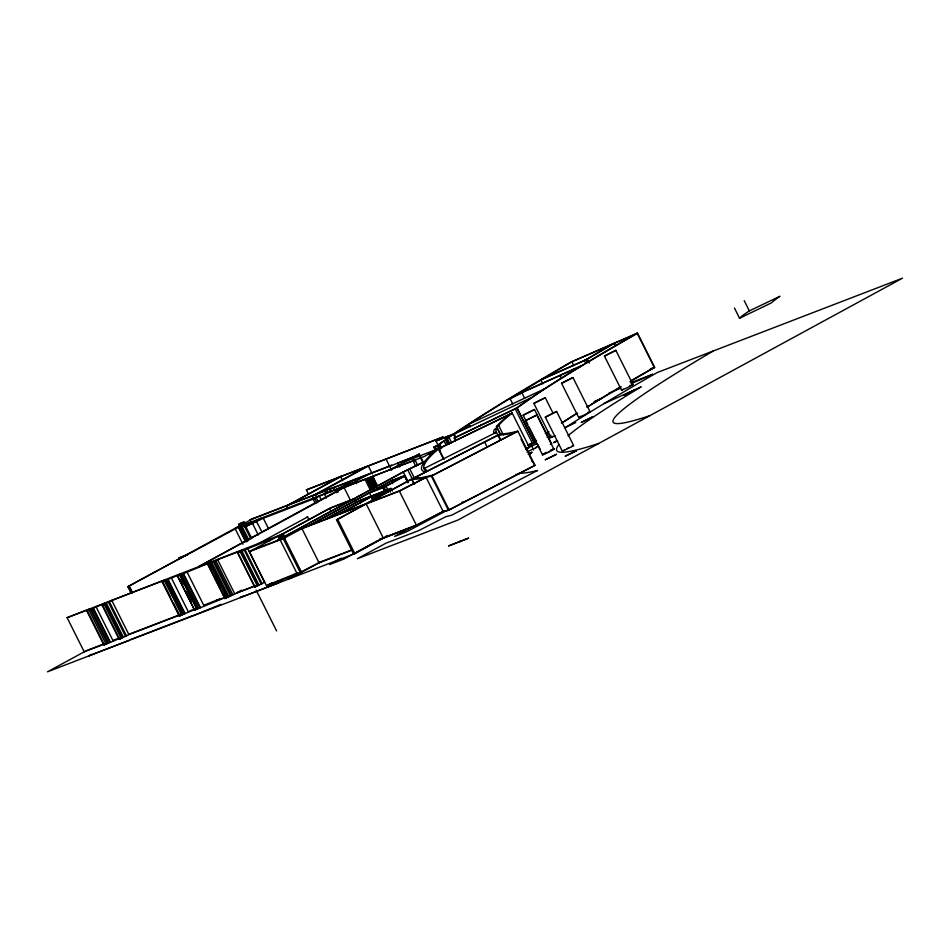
<?xml version="1.0" encoding="UTF-8"?>
<svg xmlns="http://www.w3.org/2000/svg" width="950" height="950" viewBox="0 0 950 950"><rect width="100%" height="100%" fill="white"/><g stroke="black" fill="none" stroke-linecap="round" stroke-linejoin="round"><path stroke-width="1.43" d="M527.761 424.448L523.153 415.138L534.47 409.497L551.57 443.662L550.442 444.529M534.47 409.616L523.153 415.257M407.811 482.719L404.664 475.546L392.077 480.391L308.738 525.73M500.401 434.245L497.111 427.678L496.719 428.296A637.248 36.682 -26.6 0 0 496.434 432.274L424.044 468.564L425.446 471.307M500.317 434.506L496.458 426.514A637.248 36.682 -26.6 0 1 506.884 416.587L512.157 413.024L529.269 447.189L526.371 449.564M496.363 426.621L498.726 425.386A637.248 36.682 -26.6 0 1 512.157 413.024L438.354 448.911A898.154 51.704 -26.6 0 0 424.044 468.564L427.678 470.903M561.557 383.289L572.957 377.566L590.057 411.73L584.582 414.877L578.657 417.442L561.557 383.289L572.957 377.566M604.438 356.06L615.837 350.348L632.949 384.501L627.475 387.659L621.549 390.224L604.438 356.06L615.837 350.348M578.657 417.442L580.165 416.397M621.549 390.224L623.057 389.179M555.109 435.86L550.964 437.534L533.864 403.37L545.264 397.694L552.508 412.146M545.264 397.694L533.864 403.37M550.964 437.534L552.698 436.371M512.727 403.988L510.103 398.727L516.194 395.271L521.966 392.837L524.59 398.098M521.966 392.837L510.103 398.727M315.329 503.488L313.358 499.546L314.331 498.643L263.304 518.273L244.874 527.013L250.8 538.84M313.358 499.546L319.331 496.102L345.076 485.889M525.421 420.684L536.821 415.031L553.921 449.196L548.008 452.544L542.521 454.848L525.421 420.684L536.821 415.031M542.521 454.848L545.561 452.984M436.145 449.979L432.63 453.126A898.154 51.704 -26.6 0 0 425.042 461.071L423.451 463.256A898.154 51.704 -26.6 0 0 425.434 472.043L425.481 472.043M528.936 454.694L531.834 452.307L528.069 454.124M526.264 449.623L529.269 447.189L526.763 448.4M528.984 453.898L531.834 452.307L528.829 454.741M429.97 456.214L429.032 453.281M562.768 450.989L573.729 445.728L556.617 411.469L545.3 417.121L562.424 451.381M330.719 492.064L329.401 489.44L412.431 457.496L419.259 454.1L423.213 461.985M435.777 451.191L433.806 447.248L437.511 445.348M436.43 449.813L435.112 447.189L441.845 442.011L444.042 440.954L446.025 444.897M444.042 440.954L437.309 446.144L438.615 448.768M435.112 447.189L439.434 444.956L440.753 447.581M455.501 440.717L454.183 438.093L454.824 437.606L515.945 408.429L544.267 388.954A524.946 30.222 -26.6 0 1 573.574 370.583L584.784 363.803A524.946 30.222 -26.6 0 1 636.322 333.735L637.189 333.201L654.289 367.353L653.434 367.887A524.946 30.222 -26.6 0 0 631.097 380.736M454.183 438.093L517.168 407.966A524.946 30.222 -26.6 0 1 637.545 333.26L654.645 367.424A524.946 30.222 -26.6 0 0 629.945 381.651M533.556 442.652L534.268 442.13A524.946 30.222 -26.6 0 1 536.524 440.444M536.833 447.248L526.953 452.022M515.945 408.429L515.244 408.939L532.356 443.092L535.408 440.871M535.622 447.711L537.973 445.989M449.801 443.638L447.165 438.378L457.983 431.039A714.934 41.159 -26.6 0 1 570.546 362.271L637.189 333.201M447.165 438.378L477.126 418.914A714.934 41.159 -26.6 0 1 508.392 399.404L571.888 361.748L637.545 333.26M545.633 433.592L547.96 432.024L545.312 433.259M543.958 453.661L542.818 454.539L546.298 453.126M572.268 369.966L573.218 369.384M590.674 404.747L597.348 400.71M598.464 400.033L601.884 397.967A524.946 30.222 -26.6 0 1 619.994 387.22M561.082 374.846L560.096 375.44L561.414 378.064M445.764 510.839L444.173 511.017L444.802 510.744M542.842 383.836L540.871 379.893L586.043 359.848L614.246 343.33L615.564 345.954M612.964 343.888L584.286 360.632L585.604 363.256M563.504 450.537L564.538 449.944M556.462 440.836L553.529 442.652L557.674 440.99M84.218 651.831L67.118 617.678L197.529 567.162L349.267 484.274M239.934 526.989L238.628 524.364L240.552 523.308L243.984 521.989L245.302 524.614M238.628 524.364L243.984 521.989M251.287 522.619L249.969 519.994L251.904 518.949L391.531 465.239L389.595 466.284M131.076 593.263L127.787 586.696L253.258 518.427M127.787 586.696L240.267 526.205M306.363 489.903L442.985 437L306.363 489.903L308.334 493.834M246.335 541.892L239.103 527.44L244.019 524.768M239.103 527.44L248.852 523.212L241.086 527.44L247.665 540.574M86.806 610.957L105.747 602.822L102.362 604.77L119.474 638.934L122.859 636.987L103.906 645.121L86.806 610.957L90.202 608.796L67.118 617.678M241.086 527.44L251.999 521.692L253.317 524.329M244.874 527.013L261.036 518.225M178.885 615.374L128.903 634.6L119.13 639.267L102.03 605.102L103.277 604.426L102.362 604.77M102.03 605.102L111.803 600.436L165.834 579.654L162.248 581.923L179.348 616.087L196.911 608.499M341.216 476.152L286.496 505.946L287.636 508.214M289.833 504.355L340.634 476.71L342.606 480.652M365.121 467.293L312.396 495.983L313.702 498.608M249.969 519.994L326.456 490.259L327.774 492.896M329.401 489.44L331.324 488.395M335.35 486.839L333.414 487.896L334.733 490.521M162.248 581.923L181.034 573.871L177.448 575.949L194.56 610.114L224.544 597.811M337.096 488.965L335.16 490.01L336.49 492.658M339.079 488.193L356.582 478.681M195.344 609.805L194.667 610.173L177.567 576.021L211.565 562.067L208.086 563.956L211.375 570.523M368.125 474.537L198.752 566.699L280.784 534.803M224.354 597.051L207.908 564.205L209.059 563.576L208.086 563.956M258.139 584.998L258.911 584.571L234.757 593.869L224.901 598.559L207.789 564.407L208.763 563.884L207.908 564.205M207.789 564.407L217.645 559.704L241.811 550.418L237.809 552.71L254.921 586.862L255.586 586.601L254.719 587.076L237.607 552.924L238.486 552.449L237.809 552.71M350.681 500.745L344.102 487.611L366.997 478.503L368.315 481.128M438.591 446.31L435.967 441.061L453.708 433.924M371.64 489.476L366.664 478.824L372.258 489.915M374.787 475.499L372.863 476.556L377.471 485.747M446.298 436.774L444.374 437.819L447.664 444.386M447.521 436.299L445.586 437.356L448.875 443.923M367.84 480.094L370.963 478.895L372.733 482.422M376.414 483.811L374.3 484.702L371.866 478.551M371.355 478.824L373.469 477.933M390.331 469.526L419.259 454.1M237.607 552.924L271.522 538.982L267.389 541.429L270.18 540.348M257.391 544.136L307.61 516.954L308.928 519.591M366.379 478.99L415.079 460.002L417.715 465.262M509.307 414.616L438.722 448.614L424.353 456.439L344.814 487.029M249.434 551.641L284.501 538.151L301.613 572.304L266.534 585.794L249.434 551.641L279.371 535.456L280.096 535.171L281.414 537.807M281.936 537.629L280.618 535.004L328.676 508.856L351.227 500.187M370.785 485.973L373.908 484.773M354.374 498.667L355.692 501.291L354.409 498.643L331.514 507.454L281.283 534.743L300.39 572.779L288.23 579.203M373.766 489.333L372.531 485.64L373.683 487.932L372.447 485.676L370.536 486.471L374.051 485.058M375.666 487.243L374.953 484.714M374.514 484.951L376.556 484.096M276.284 540.954L403.192 471.912L424.804 461.391M277.507 540.491L403.287 472.055L424.614 461.652M282.364 538.614L280.143 539.826L297.255 573.99M283.29 538.614L303.893 527.594M309.961 525.267L393.288 479.928M407.859 482.505L404.581 475.891L382.862 487.742L384.845 491.684M324.211 519.781L359.848 500.389L391.02 488.407L392.326 491.031M371.379 496.862L369.407 492.919L384.085 487.279L404.522 476.152M325.423 519.317L361.071 499.926M339.316 513.974L373.029 495.627M340.539 513.499L374.253 495.164L375.571 497.788M373.16 501.267L371.842 498.643L387.873 489.927M374.989 497.123L391.02 488.407M379.347 539.624L382.09 538.567L353.626 554.052L336.526 519.888L364.99 504.402L301.969 528.651L319.069 562.804L351.951 550.157M366.914 503.358L413.725 477.886L421.301 477.696L433.366 475.036M336.526 519.888L411.861 479.097L414.485 484.358M91.521 654.384L88.908 655.797L129.283 640.276M119.13 639.267L120.389 638.578L119.474 638.934M130.114 633.614L128.666 634.398L181.783 613.961M179.74 615.612L181.688 614.496M179.348 616.087L180.405 615.351L179.443 615.885L162.331 581.721L163.305 581.341M217.182 599.937L203.787 605.269M219.664 598.785L215.852 600.863L222.751 598.203M191.247 616.206L130.732 639.481M225.197 598.108L228.665 596.22M224.901 598.559L225.862 598.037M241.597 590.14L236.502 592.907L254.79 585.877M221.101 604.331L191.14 616.479M254.921 586.862L256.262 586.126L255.538 586.411M254.719 587.076L264.623 582.374L247.511 548.221M242.832 596.184L240.291 597.562L277.067 583.419L282.257 580.592M266.534 585.794L272.46 582.576M297.267 573.004L268.755 584.594M297.219 573.23L294.607 574.643L298.252 573.242M290.605 578.289L321.005 561.759M341.264 558.22L329.626 564.549L343.876 559.063L376.984 541.061M385.284 536.821L387.814 535.456M102.457 644.48L86.343 650.679L47.5 671.816L354.849 553.589L383.313 538.092L416.492 525.326L443.211 511.587L426.111 477.423L399.392 491.174L366.201 503.939L383.313 538.092M387.814 535.646L385.237 537.047L417.086 524.792L442.356 511.789M458.838 541.987L460.406 541.144M459.539 541.821L461.747 540.621M463.968 540.122L466.177 538.923M468.54 538.175L448.507 545.965L468.552 538.163M545.015 453.067L546.298 452.366M534.933 465.346L448.459 510.245L534.933 465.346L517.821 431.181L431.336 476.093L424.567 477.779A528.722 30.436 -26.6 0 1 412.526 479.204L411.588 479.049L413.606 483.004M449.659 509.782L448.436 510.257L431.359 476.081L517.821 431.181M425.256 477.624L399.974 490.639L302.682 528.069M413.951 477.921L500.223 433.924A688.691 39.639 -26.6 0 0 517.144 431.371M414.164 477.957L498.263 435.088L500.899 440.349M445.158 511.326L406.208 531.964L394.654 536.406L410.685 527.689L379.525 539.671M517.631 474.359L519.888 473.207A688.691 39.639 -26.6 0 0 536.809 470.654L537.498 470.464L451.713 515.185L445.74 516.729L419.057 530.456L385.878 543.222L357.414 558.707L458.126 519.959L902.5 278.184L657.21 372.543A524.946 30.222 -26.6 0 0 605.673 402.622L594.462 409.402A524.946 30.222 -26.6 0 0 565.155 427.761M567.257 448.495L568.741 447.759M547.734 452.438L554.135 448.78L550.668 450.193M497.111 427.678L494.439 429.424A637.248 36.682 -26.6 0 0 494.154 433.402L496.434 432.274L498.406 436.216M509.901 414.129L512.157 413.024M739.563 318.25L771.305 302.943A235.98 13.585 -26.6 0 1 779.938 296.269L749.348 310.899A130.946 7.541 -26.6 0 0 739.563 318.25L734.433 308.002M428.652 453.577L438.722 448.614L443.983 459.123M526.419 448.768L528.628 447.711M433.806 447.248L437.083 445.681M437.891 445.692L439.434 444.956M527.737 445.134L533.045 442.593M527.666 445.467L535.194 441.738M564.977 427.678L575.7 422.572M528.568 445.894L536.477 442.13M547.022 437.107L550.976 435.219M530.86 397.86L453.589 434.387L455.572 438.33M527.428 448.151L536.679 443.804M543.911 389.179L468.968 424.187L470.286 426.811M594.391 401.696L601.433 398.513M603.998 403.631L641.179 386.816A514.354 29.604 -26.6 0 0 581.543 425.279L577.944 427.928A603.476 34.734 -26.6 0 0 568.029 435.718M513.819 396.103L582.326 365.299M512.869 396.684L581.364 365.881M629.898 385.676L632.949 384.501M594.225 401.791L599.426 399.451M594.569 401.791L597.17 400.615M541.916 379.287L587.302 359.112L589.273 363.054M551.273 450.157L553.921 449.196M649.515 369.586L654.645 367.424M651.225 368.683L654.289 367.353M608.677 393.383L620.706 388.17M631.394 383.527L652.769 374.253L630.741 382.731M571.484 446.464L572.553 446.013M588.228 412.348L590.057 411.73M435.967 441.061L452.639 434.637M479.168 425.992L481.021 425.279M414.354 456.451L397.634 463.184L399.617 467.127M404.7 461.7L438.722 448.614M235.766 527.939L352.557 483.016M404.581 475.891L391.364 480.973L392.671 483.609M371.343 491.874L386.009 486.222L387.992 490.164M306.707 517.311L307.61 516.954M373.766 497.586L386.531 492.682M371.842 498.643L384.608 493.727M282.257 534.114L283.171 533.758L285.142 537.7M103.146 604.247L103.811 603.986M238.426 552.247L239.162 551.974M88.16 610.221L87.246 610.577L104.346 644.741M177.448 575.949L178.244 575.653M251.655 550.43L285.499 537.415M113.192 640.347L119.961 637.747M189.953 610.826L194.085 609.235M226.896 596.612L231.028 595.021M83.861 651.973L105.949 643.471M104.702 644.373L105.794 643.946M120.246 638.4L120.923 638.151M342.534 553.47L319.782 562.222L299.476 572.779M343.793 552.983L351.369 550.074M380.059 539.042L384.026 537.51M550.442 444.03L551.57 443.662M461.949 502.301L465.583 501.315M432.036 475.902L449.148 510.055L441.679 511.943M447.189 510.043L450.514 509.188M443.175 511.611L449.113 510.079M545.312 417.216L556.617 411.469M514.971 432.499L513.748 432.796A658.207 37.893 -26.6 0 1 506.801 434.245L505.281 434.494A658.207 37.893 -26.6 0 1 497.966 435.076L499.938 439.019M517.216 473.907L519.175 473.433M534.85 465.393L529.637 456.332M744.218 300.651L749.348 310.899M586.043 359.848L587.361 362.473M571.888 361.748L573.859 365.691M547.319 432.452L548.174 434.162M529.079 427.072L536.311 441.524M537.629 444.149L540.253 449.409M517.168 407.966L534.268 442.13M516.942 408.132L534.043 442.284M521.087 439.256L526.347 449.766M498.643 425.505L503.251 434.708M484.631 442.035L487.267 447.296M454.195 433.972L455.513 436.608M449.041 437.499L451.666 442.747M439.707 444.291L441.691 448.234M438.793 445.431L440.099 448.067M439.244 448.198L440.562 450.822M438.354 448.911L443.614 459.42M434.233 446.916L435.539 449.552M418.831 454.421L423.439 463.624M412.431 457.496L414.402 461.439M413.155 461.047L415.779 466.308M409.759 468.896L414.366 478.088M407.752 469.882L412.348 479.073M403.287 472.055L407.894 481.246M404.617 475.57L407.954 482.125M386.139 459.206L391.566 470.226M399.392 491.174L416.492 525.326M390.402 492.076L389.084 489.452L359.136 500.971L360.454 503.595M384.085 487.279L386.056 491.209M372.317 473.931L368.363 466.046L315.637 494.736L316.956 497.361M373.374 477.969L374.549 480.32M372.958 478.206L375.903 484.084L372.863 478.242M376.046 484.369L377.174 486.661M370.548 479.121L373.492 484.999M373.694 485.248L374.834 487.552M371.806 484.179L369.455 479.477L368.909 479.762L371.973 485.581M369.36 479.512L371.711 484.215M372.174 485.842L373.896 489.274M370.928 486.258L372.079 488.549M365.073 479.548L370.334 490.058M354.647 479.726L356.618 483.669M336.989 489.309L338.307 491.934M335.777 489.772L337.096 492.409M324.532 491.316L325.85 493.941M337.737 519.424L354.849 553.589M324.449 494.131L326.42 498.073M329.579 508.511L330.897 511.136M319.331 496.102L321.314 500.044M316.243 497.776L318.226 501.719M315.044 498.892L317.015 502.835M282.209 534.292L283.516 536.916M281.96 534.375L283.278 537.011M281.497 534.529L282.815 537.154M279.359 535.693L281.331 539.636M278.493 536.026L279.811 538.65M278.148 536.156L279.454 538.781M277.934 536.239L279.241 538.864M263.304 518.273L268.565 528.782M256.5 521.514L261.915 531.964M252.32 523.117L258.246 534.945M245.848 526.633L251.774 538.46M242.06 523.034L243.378 525.671M242.309 526.965L248.888 540.111M240.314 526.977L247.558 541.429M238.343 527.262L245.575 541.714M235.054 528.521L242.951 544.291M245.005 549.587L262.105 583.739M244.15 549.919L261.25 584.072M241.929 551.119L259.029 585.283M241.158 551.416L258.269 585.58M240.291 551.891L257.391 586.043M256.156 590.104L276.592 630.919M217.645 559.704L234.757 593.869M215.816 560.702L232.916 594.866M214.474 561.426L231.586 595.591M213.406 561.842L230.506 596.006M211.862 562.685L228.962 596.837M210.52 563.196L227.632 597.36M209.558 563.73L226.658 597.883M214.664 577.089L219.925 587.599M223.214 594.166L224.533 596.802M186.841 571.567L203.953 605.732M183.374 573.456L200.474 607.62M182.887 573.646L199.987 607.81M181.533 574.382L198.633 608.546M180.369 574.833L197.481 608.986M179.692 575.201L196.804 609.354M180.215 579.595L182.851 584.844M186.141 591.411L191.401 601.92M171.237 577.636L188.338 611.8M168.055 579.369L185.155 613.522M167.497 579.583L184.609 613.736M166.535 580.106L183.647 614.258M166.238 580.224L183.338 614.377M165.68 580.438L182.792 614.591M164.623 581.008L181.723 615.172M163.293 582.766L170.525 597.217M173.814 603.784L179.075 614.294M129.212 586.114L132.501 592.681M128.998 586.221L132.287 592.788M111.803 600.436L128.903 634.6M109.381 601.754L126.492 635.906M108.407 602.122L125.519 636.286M106.388 603.226L123.488 637.391M105.414 603.606L122.514 637.759M104.156 604.283L121.268 638.447M95.95 606.599L113.05 640.751M93.337 608.012L110.449 642.176M92.673 608.273L109.772 642.438M91.319 609.009L108.431 643.162M90.404 609.354L107.516 643.518M89.051 610.09L106.163 644.254M561.367 423.106A524.946 30.222 -26.6 0 1 576.424 413.535M587.088 406.933A524.946 30.222 -26.6 0 1 589.475 405.484M546.844 433.129A524.946 30.222 -26.6 0 1 548.898 431.716M562.59 422.643A524.946 30.222 -26.6 0 1 577.636 413.072M587.136 407.194A524.946 30.222 -26.6 0 1 591.898 404.272L603.107 397.504A524.946 30.222 -26.6 0 1 621.217 386.757M530.919 444.351A296.079 83.814 64.4 0 1 532.249 447.153M532.689 448.079A296.079 83.814 64.4 0 1 533.579 449.956M598.737 443.46A603.476 34.734 -26.6 0 1 558.849 444.659M649.729 415.708A498.501 28.69 -26.6 0 1 713.367 350.942M549.409 438.259A524.946 30.222 -26.6 0 1 551.463 436.846M532.178 460.988A457.651 26.339 -26.6 0 1 531.572 461.035M516.194 474.513A265.169 15.259 -26.6 0 1 515.565 474.549M458.636 431.407L470.333 425.647L458.636 431.407M581.364 422.394L592.622 416.848L581.364 422.394M624.245 395.176L635.514 389.631L624.245 395.176M527.013 448.293L529.269 447.189L527.013 448.293M545.347 459.741L556.486 454.314L545.347 459.741M565.345 456.119L576.306 450.846L565.345 456.119M179.514 557.721L178.707 558.161L187.934 554.479L179.514 557.721M226.171 597.74L225.007 598.369L226.171 597.74"/></g></svg>
